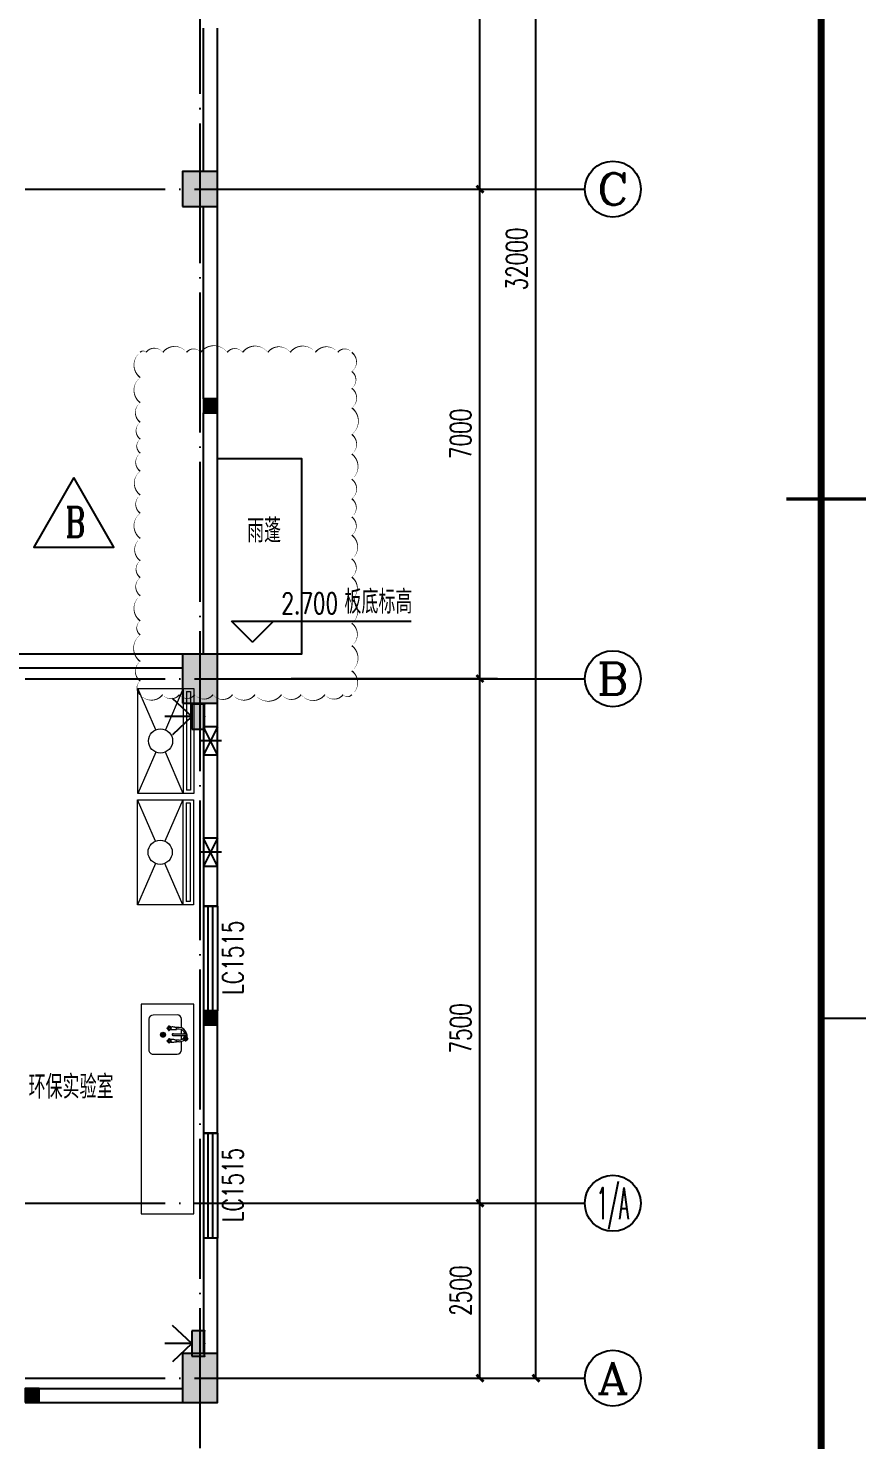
# Model space of a CAD drawing. Extents: x 93518 to 937116, y -359949 to 58022.
# Drawn here: x 840658 to 852499, y -106326 to -86144 of the extents above; entities that cross this region are included whole.
import ezdxf
from ezdxf.enums import TextEntityAlignment as Align

# ---------------------------------------------------------------- set-up
doc = ezdxf.new("R2010")
doc.units = 0
doc.header["$LTSCALE"] = 1000
doc.header["$MEASUREMENT"] = 0
doc.linetypes.add('DOTE', pattern=[2.42, 2, -0.2, 0.02, -0.2])
doc.layers.get('0').update_dxf_attribs({"color": 8, "linetype": 'CONTINUOUS'})
doc.layers.get('Defpoints').update_dxf_attribs({"color": 8, "linetype": 'CONTINUOUS'})
for name, color, linetype in [('-人员定位', 6, 'CONTINUOUS'), ('AXIS', 8, 'CONTINUOUS'), ('AXIS_TEXT', 8, 'CONTINUOUS'), ('COLUMN', 8, 'CONTINUOUS'), ('DIM_ELEV', 8, 'CONTINUOUS'), ('DOTE', 8, 'DOTE'), ('D洞口', 8, 'CONTINUOUS'), ('PUB_HATCH', 8, 'CONTINUOUS'), ('PUB_TEXT', 8, 'CONTINUOUS'), ('STAIR', 8, 'CONTINUOUS'), ('WALL', 8, 'CONTINUOUS'), ('WINDOW', 8, 'CONTINUOUS'), ('WINDOW_TEXT', 8, 'CONTINUOUS')]:
    doc.layers.add(name, color=color, linetype=linetype)
doc.styles.add('_TCH_AXIS', font='complex.shx', dxfattribs={"bigfont": 'GBCBIG.shx'})
doc.styles.add('_TCH_DIM', font='simplex.shx', dxfattribs={"bigfont": 'gbcbig.shx'})
doc.styles.add('_TCH_DIM_T3', font='simplex.shx', dxfattribs={"width": 0.705882, "bigfont": 'gbcbig.shx'})
doc.styles.add('_TCH_WINDOW', font='simplex.shx', dxfattribs={"bigfont": 'gbcbig.shx'})
doc.styles.add('COMPLEX', font='geditxt.shx', dxfattribs={"bigfont": 'hztxt1.shx'})
doc.styles.get("Standard").update_dxf_attribs({"font": 'GBENOR', "bigfont": 'GBCBIG'})
doc.dimstyles.new('_TCH_ARCH&&100', dxfattribs={"dimtxt": 297.5, "dimasz": 100, "dimexe": 250, "dimexo": 300, "dimgap": 126.25, "dimtad": 1, "dimdec": 0, "dimzin": 0, "dimdsep": 46, "dimtxsty": '_TCH_DIM_T3', "dimblk": 'ARCHTICK', "dimcen": 0.09, "dimclrt": 7, "dimazin": 2, "dimtfac": 1, "dimtdec": 0, "dimtix": 1, "dimtmove": 2, "dimatfit": 3, "dimfxl": 0, "dimtolj": 1, "dimtzin": 0, "dimarcsym": 0})

# ---------------------------------------------------------------- blocks, each defined once
blk = doc.blocks.new('GEDI_WK_A1')
at = {"color": 3}
for p, q in [((831, 297), (841, 297)), ((831, 222.75), (841, 222.75))]:
    blk.add_line(p, q, dxfattribs=at)
at = {"color": 3, "const_width": 1}
blk.add_lwpolyline([(25, 10), (831, 10), (831, 584), (25, 584)], close=True, dxfattribs=at)
at = {"color": 3, "const_width": 0.5}
blk.add_lwpolyline([(826, 297), (841, 297)], dxfattribs=at)
blk = doc.blocks.new('A$C04077A59')
at = {"layer": 'D洞口', "color": 6}
blk.add_lwpolyline([(573, 993), (0, 0), (1146, 0)], close=True, dxfattribs=at)
at = {"layer": 'PUB_TEXT', "style": '_TCH_AXIS', "width": 0.705882}
blk.add_text('B', height=425, dxfattribs=at).set_placement((452, 145))
blk = doc.blocks.new('_ArchTick')
at = {"color": 0, "linetype": 'ByBlock', "const_width": 0.4}
blk.add_lwpolyline([(-0.5, -0.5), (0.5, 0.5)], dxfattribs=at)
blk = doc.blocks.new('*D624')
at = {"layer": 'AXIS', "color": 0, "lineweight": -2, "transparency": 16777216}
for p, q in [((844414, -102944), (847364, -102944)), ((847114, -105444), (847114, -102944)), ((844414, -105444), (847364, -105444))]:
    blk.add_line(p, q, dxfattribs=at)
at = {"layer": 'Defpoints', "color": 0, "transparency": 16777216}
for p in [(844114, -102944), (847114, -102944), (844114, -105444)]:
    blk.add_point(p, dxfattribs=at)
at = {"layer": 'AXIS', "color": 0, "lineweight": -2, "transparency": 16777216, "xscale": 100, "yscale": 100, "zscale": 100}
for p, rotation in [((847114, -102944), 90), ((847114, -105444), 270)]:
    blk.add_blockref('_ArchTick', p, dxfattribs=dict(at, rotation=rotation))
at = {"layer": 'AXIS', "color": 7, "transparency": 16777216, "insert": (846839, -104194), "char_height": 297.5, "attachment_point": 5, "rotation": 90, "style": '_TCH_DIM_T3'}
blk.add_mtext('\\A1;2500', dxfattribs=at)
blk = doc.blocks.new('*D625')
at = {"layer": 'AXIS', "color": 0, "lineweight": -2, "transparency": 16777216}
for p, q in [((844414, -95444), (847364, -95444)), ((847114, -102944), (847114, -95444)), ((844414, -102944), (847364, -102944))]:
    blk.add_line(p, q, dxfattribs=at)
at = {"layer": 'Defpoints', "color": 0, "transparency": 16777216}
for p in [(844114, -95444), (847114, -95444), (844114, -102944)]:
    blk.add_point(p, dxfattribs=at)
at = {"layer": 'AXIS', "color": 0, "lineweight": -2, "transparency": 16777216, "xscale": 100, "yscale": 100, "zscale": 100}
for p, rotation in [((847114, -95444), 90), ((847114, -102944), 270)]:
    blk.add_blockref('_ArchTick', p, dxfattribs=dict(at, rotation=rotation))
at = {"layer": 'AXIS', "color": 7, "transparency": 16777216, "insert": (846839, -100444), "char_height": 297.5, "attachment_point": 5, "rotation": 90, "style": '_TCH_DIM_T3'}
blk.add_mtext('\\A1;7500', dxfattribs=at)
blk = doc.blocks.new('*D626')
at = {"layer": 'AXIS', "color": 0, "lineweight": -2, "transparency": 16777216}
for p, q in [((844414, -88444), (847364, -88444)), ((847114, -95444), (847114, -88444)), ((844414, -95444), (847364, -95444))]:
    blk.add_line(p, q, dxfattribs=at)
at = {"layer": 'Defpoints', "color": 0, "transparency": 16777216}
for p in [(844114, -88444), (847114, -88444), (844114, -95444)]:
    blk.add_point(p, dxfattribs=at)
at = {"layer": 'AXIS', "color": 0, "lineweight": -2, "transparency": 16777216, "xscale": 100, "yscale": 100, "zscale": 100}
for p, rotation in [((847114, -88444), 90), ((847114, -95444), 270)]:
    blk.add_blockref('_ArchTick', p, dxfattribs=dict(at, rotation=rotation))
at = {"layer": 'AXIS', "color": 7, "transparency": 16777216, "insert": (846839, -91944), "char_height": 297.5, "attachment_point": 5, "rotation": 90, "style": '_TCH_DIM_T3'}
blk.add_mtext('\\A1;7000', dxfattribs=at)
blk = doc.blocks.new('*D627')
at = {"layer": 'AXIS', "color": 0, "lineweight": -2, "transparency": 16777216}
for p, q in [((844414, -81944), (847364, -81944)), ((847114, -88444), (847114, -81944)), ((844414, -88444), (847364, -88444))]:
    blk.add_line(p, q, dxfattribs=at)
at = {"layer": 'Defpoints', "color": 0, "transparency": 16777216}
for p in [(844114, -81944), (847114, -81944), (844114, -88444)]:
    blk.add_point(p, dxfattribs=at)
at = {"layer": 'AXIS', "color": 0, "lineweight": -2, "transparency": 16777216, "xscale": 100, "yscale": 100, "zscale": 100}
for p, rotation in [((847114, -81944), 90), ((847114, -88444), 270)]:
    blk.add_blockref('_ArchTick', p, dxfattribs=dict(at, rotation=rotation))
at = {"layer": 'AXIS', "color": 7, "transparency": 16777216, "insert": (846839, -85194), "char_height": 297.5, "attachment_point": 5, "rotation": 90, "style": '_TCH_DIM_T3'}
blk.add_mtext('\\A1;6500', dxfattribs=at)
blk = doc.blocks.new('*D629')
at = {"layer": 'AXIS', "color": 0, "lineweight": -2, "transparency": 16777216}
for p, q in [((844414, -73444), (848164, -73444)), ((847914, -105444), (847914, -73444)), ((844414, -105444), (848164, -105444))]:
    blk.add_line(p, q, dxfattribs=at)
at = {"layer": 'Defpoints', "color": 0, "transparency": 16777216}
for p in [(844114, -73444), (847914, -73444), (844114, -105444)]:
    blk.add_point(p, dxfattribs=at)
at = {"layer": 'AXIS', "color": 0, "lineweight": -2, "transparency": 16777216, "xscale": 100, "yscale": 100, "zscale": 100}
for p, rotation in [((847914, -73444), 90), ((847914, -105444), 270)]:
    blk.add_blockref('_ArchTick', p, dxfattribs=dict(at, rotation=rotation))
at = {"layer": 'AXIS', "color": 7, "transparency": 16777216, "insert": (847639, -89444), "char_height": 297.5, "attachment_point": 5, "rotation": 90, "style": '_TCH_DIM_T3'}
blk.add_mtext('\\A1;32000', dxfattribs=at)
blk = doc.blocks.new('_AXISO')
blk.add_circle((0, 0), 0.5)
at = {"layer": 'AXIS_TEXT', "style": 'COMPLEX', "width": 1.041667}
blk.add_attdef('A', text='', height=0.56, dxfattribs=at).set_placement((-0.25, -0.28), (0.25, -0.28), align=Align.FIT)
blk = doc.blocks.new('_FZH')
blk.add_lwpolyline([(-0.5, -0.5), (0.5, -0.5), (0.5, 0.5), (-0.5, 0.5)], close=True)
at = {"layer": 'PUB_HATCH'}
blk.add_solid([(-0.5, -0.5), (0.5, -0.5), (-0.5, 0.5), (0.5, 0.5)], dxfattribs=at)
blk = doc.blocks.new('$TCHSYS$WIN2D')
for p, q in [((-0.5, 0.5), (0.5, 0.5)), ((-0.5, 0.5), (-0.5, -0.5)), ((0.5, 0.5), (0.5, -0.5)), ((0.5, 0.167), (-0.5, 0.167)), ((0.5, -0.167), (-0.5, -0.167)), ((-0.5, -0.5), (0.5, -0.5))]:
    blk.add_line(p, q)
blk = doc.blocks.new('定位基站')
at = {"layer": '-人员定位', "ltscale": 0.01}
h = blk.add_hatch(color=256, dxfattribs=at)
h.dxf.hatch_style = 1
h.paths.add_polyline_path([(406524, 477798), (406524, 477617), (406162, 477617), (406162, 477798)])
at = {"layer": '-人员定位', "color": 6}
for p, q in [((406343, 477798), (406343, 478186)), ((406343, 477798), (406082, 478077)), ((406343, 477798), (406604, 478077)), ((406343, 477995), (406343, 477995)), ((406162, 477798), (406524, 477798)), ((406162, 477617), (406162, 477798)), ((406524, 477798), (406524, 477617)), ((406524, 477617), (406162, 477617))]:
    blk.add_line(p, q, dxfattribs=at)
for p in [(406343, 477798), (406162, 477617), (406343, 477617), (406524, 477617)]:
    blk.add_point(p, dxfattribs=at)

msp = doc.modelspace()

# ---------------------------------------------------------------- linework, layer by layer
at = {"lineweight": 9}
for p, q in [((842479.9, -96175.6), (842223.8, -95584.5)), ((842223.8, -95584.5), (842873.8, -95584.5)), ((842223.8, -97084.5), (842223.8, -95584.5)), ((842223.8, -95584.5), (843023.8, -95584.5)), ((842873.8, -95584.5), (842617.6, -96175.6)), ((842873.8, -95584.5), (842873.8, -97084.5)), ((842918.8, -95629.5), (842918.8, -97039.5)), ((842918.8, -95629.5), (842978.8, -95629.5)), ((842978.8, -95629.5), (842978.8, -97039.5)), ((843023.8, -95584.5), (843023.8, -97084.5)), ((842479.9, -96493.3), (842223.8, -97084.5)), ((842873.8, -97084.5), (842617.6, -96493.3)), ((842978.8, -97039.5), (842918.8, -97039.5)), ((842474.6, -97767), (842218.4, -97175.8)), ((842218.4, -97175.8), (842868.4, -97175.8)), ((842218.4, -98675.8), (842218.4, -97175.8)), ((842218.4, -97175.8), (843018.4, -97175.8)), ((843023.8, -97084.5), (842223.8, -97084.5)), ((842868.4, -97175.8), (842612.2, -97767)), ((842868.4, -97175.8), (842868.4, -98675.8)), ((842913.4, -97220.8), (842913.4, -98630.8)), ((842913.4, -97220.8), (842973.4, -97220.8)), ((842973.4, -97220.8), (842973.4, -98630.8)), ((843018.4, -97175.8), (843018.4, -98675.8)), ((842474.6, -98084.7), (842218.4, -98675.8)), ((842868.4, -98675.8), (842612.2, -98084.7)), ((843018.4, -98675.8), (842218.4, -98675.8)), ((842973.4, -98630.8), (842913.4, -98630.8)), ((842786.8, -100252.8), (842441.8, -100253)), ((842381.9, -100313.1), (842382.2, -100753.1)), ((842583.7, -100530.8), (842583.6, -100503.6)), ((842642.5, -100440.4), (842642.5, -100442.9)), ((842642.5, -100445.4), (842642.5, -100442.9)), ((842664.7, -100413.6), (842655.2, -100427.2)), ((842664.8, -100472.1), (842655.2, -100458.6)), ((842669.7, -100414.7), (842668.5, -100422.4)), ((842669.7, -100471.1), (842668.5, -100463.3)), ((842696.9, -100426.9), (842671.7, -100413)), ((842697, -100458.9), (842671.8, -100472.7)), ((842672, -100429.2), (842686.6, -100436.7)), ((842672, -100456.6), (842686.6, -100449)), ((842672.6, -100427.1), (842694.6, -100429.7)), ((842672.7, -100458.7), (842694.6, -100456.1)), ((842695.1, -100423.4), (842674.6, -100414.6)), ((842695.1, -100462.4), (842674.7, -100471.1)), ((842686, -100442.9), (842685.8, -100439.1)), ((842686, -100442.9), (842685.8, -100446.6)), ((842689.9, -100441), (842689.9, -100442.9)), ((842689.9, -100444.8), (842689.9, -100442.9)), ((842691.7, -100437.1), (842698.1, -100431.6)), ((842691.7, -100448.6), (842698.1, -100454.1)), ((842754.5, -100427.5), (842774.9, -100427.5)), ((842754.6, -100458.1), (842775, -100458.1)), ((842775, -100458.1), (842774.9, -100427.5)), ((842816.9, -100430.5), (842774.9, -100430.5)), ((842817, -100455.1), (842775, -100455.1)), ((842846.9, -100435), (842846.9, -100312.8)), ((842847, -100521.4), (842847, -100461.1)), ((842579.1, -100534.1), (842553.2, -100525.7)), ((842579.1, -100537.1), (842553.2, -100545.5)), ((842580.8, -100531.7), (842564.8, -100509.7)), ((842580.8, -100539.5), (842564.9, -100561.5)), ((842583.7, -100540.4), (842583.7, -100567.6)), ((842586.5, -100531.7), (842602.4, -100509.7)), ((842586.5, -100539.5), (842602.5, -100561.5)), ((842588.2, -100534.1), (842614.1, -100525.7)), ((842588.2, -100537.1), (842614.1, -100545.4)), ((842642.7, -100620.4), (842642.7, -100622.9)), ((842642.7, -100625.4), (842642.7, -100622.9)), ((842664.9, -100593.6), (842655.3, -100607.2)), ((842664.9, -100652.1), (842655.3, -100638.6)), ((842669.8, -100594.7), (842668.6, -100602.4)), ((842669.8, -100651.1), (842668.6, -100643.3)), ((842697.1, -100606.9), (842671.9, -100593)), ((842697.1, -100638.9), (842671.9, -100652.7)), ((842672.1, -100609.2), (842686.8, -100616.7)), ((842672.2, -100636.6), (842686.8, -100629)), ((842672.8, -100607.1), (842694.7, -100609.7)), ((842672.8, -100638.7), (842694.8, -100636.1)), ((842695.2, -100603.4), (842674.8, -100594.6)), ((842695.2, -100642.4), (842674.8, -100651.1)), ((842686.1, -100622.9), (842685.9, -100619.1)), ((842686.1, -100622.9), (842685.9, -100626.6)), ((842690, -100621), (842690.1, -100622.9)), ((842690, -100624.8), (842690.1, -100622.9)), ((842691.9, -100617.1), (842698.2, -100611.6)), ((842691.9, -100628.6), (842698.3, -100634.1)), ((842727, -100521.4), (842907, -100521.3)), ((842727, -100544.2), (842907, -100544.1)), ((842754.7, -100607.5), (842775.1, -100607.5)), ((842754.7, -100638.1), (842775.1, -100638.1)), ((842775.1, -100638.1), (842775.1, -100607.5)), ((842817.1, -100610.5), (842775.1, -100610.5)), ((842817.1, -100635.1), (842775.1, -100635.1)), ((842847.1, -100604.4), (842847, -100544.2)), ((842847.2, -100752.8), (842847.1, -100630.6)), ((842891, -100572.2), (842877.2, -100597.4)), ((842891, -100572.2), (842877.2, -100597.4)), ((842877.8, -100604.4), (842891.4, -100613.9)), ((842877.8, -100604.4), (842891.4, -100613.9)), ((842887.6, -100574.1), (842878.8, -100594.5)), ((842887.6, -100574.1), (842878.8, -100594.5)), ((842878.8, -100599.5), (842886.6, -100600.6)), ((842878.8, -100599.5), (842886.6, -100600.6)), ((842887.8, -100544.1), (842887.8, -100573.7)), ((842891.3, -100596.5), (842893.8, -100574.5)), ((842891.3, -100596.5), (842893.8, -100574.5)), ((842893.3, -100597.1), (842900.9, -100582.5)), ((842893.3, -100597.1), (842895.7, -100592.6)), ((842896.4, -100519.9), (842895.6, -100521.3)), ((842895.6, -100544.1), (842896.4, -100545.5)), ((842901.3, -100577.4), (842895.8, -100571)), ((842912.8, -100517.1), (842901.2, -100517.1)), ((842901.3, -100548.3), (842912.8, -100548.3)), ((842907, -100583.2), (842903.3, -100583.3)), ((842904.6, -100626.6), (842907.1, -100626.6)), ((842905.1, -100579.2), (842907, -100579.2)), ((842909, -100579.2), (842907, -100579.2)), ((842907, -100583.2), (842910.8, -100583.3)), ((842909.6, -100626.6), (842907.1, -100626.6)), ((842912.8, -100577.4), (842918.3, -100571)), ((842920.8, -100597.1), (842913.2, -100582.5)), ((842923.4, -100529.9), (842917.6, -100519.9)), ((842917.6, -100545.5), (842923.4, -100535.5)), ((842920.8, -100597.1), (842918.5, -100592.6)), ((842922.9, -100596.5), (842920.2, -100574.5)), ((842922.9, -100596.5), (842920.2, -100574.5)), ((842936.3, -100604.3), (842922.8, -100613.9)), ((842936.3, -100604.3), (842922.8, -100613.9)), ((842923, -100572.2), (842936.9, -100597.3)), ((842923, -100572.2), (842936.9, -100597.3)), ((842926.2, -100532.7), (842926.2, -100573.6)), ((842926.5, -100574), (842935.3, -100594.4)), ((842926.5, -100574), (842935.3, -100594.4)), ((842935.3, -100599.4), (842927.5, -100600.6)), ((842935.3, -100599.4), (842927.5, -100600.6)), ((842442.2, -100813), (842787.2, -100812.8))]:
    msp.add_line(p, q, dxfattribs=at)
for p, q in [((843363.8, -96134.7), (843163.8, -96534.3)), ((843363.8, -96534.3), (843163.8, -96134.7)), ((843418.6, -96334.5), (843108.9, -96334.5)), ((843363.8, -97724.7), (843163.8, -98124.3)), ((843363.8, -98124.3), (843163.8, -97724.7)), ((843418.6, -97924.5), (843108.9, -97924.5))]:
    msp.add_line(p, q)
msp.add_lwpolyline([(842258.7, -90778.7, 0, 20, 0.5), (842258.7, -91138.7, 0, 20, 0.5), (842258.7, -91498.7, 0, 20, 0.5), (842258.7, -91778.7, 0, 20, 0.5), (842258.7, -92018.7, 0, 20, 0.5), (842258.7, -92218.7, 0, 20, 0.5), (842258.7, -92478.7, 0, 20, 0.5), (842258.7, -92818.7, 0, 20, 0.5), (842258.7, -93078.7, 0, 20, 0.5), (842258.7, -93438.7, 0, 20, 0.5), (842258.7, -93758.7, 0, 20, 0.5), (842258.7, -93998.7, 0, 20, 0.5), (842258.7, -94258.7, 0, 20, 0.5), (842258.7, -94618.7, 0, 20, 0.5), (842258.7, -94818.7, 0, 20, 0.5), (842258.7, -95198.7, 0, 20, 0.5), (842258.7, -95478.7, 0, 20, 0.5), (842258.7, -95672, 0, 20, 0.5), (842578.7, -95672, 0, 20, 0.5), (842818.7, -95672, 0, 20, 0.5), (843038.7, -95672, 0, 20, 0.5), (843298.7, -95672, 0, 20, 0.5), (843578.7, -95672, 0, 20, 0.5), (843898.7, -95672, 0, 20, 0.5), (844278.7, -95672, 0, 20, 0.5), (844558.7, -95672, 0, 20, 0.5), (844898.7, -95672, 0, 20, 0.5), (845158.7, -95672, 0, 20, 0.5), (845281.4, -95672, 0, 20, 0.5), (845281.4, -95332, 0, 20, 0.5), (845281.4, -94972, 0, 20, 0.5), (845281.4, -94652, 0, 20, 0.5), (845281.4, -94312, 0, 20, 0.5), (845281.4, -93992, 0, 20, 0.5), (845281.4, -93732, 0, 20, 0.5), (845281.4, -93392, 0, 20, 0.5), (845281.4, -93132, 0, 20, 0.5), (845281.4, -92872, 0, 20, 0.5), (845281.4, -92592, 0, 20, 0.5), (845281.4, -92232, 0, 20, 0.5), (845281.4, -91952, 0, 20, 0.5), (845281.4, -91572, 0, 20, 0.5), (845281.4, -91292, 0, 20, 0.5), (845281.4, -91052, 0, 20, 0.5), (845281.4, -90778.7, 0, 20, 0.5), (845081.4, -90778.7, 0, 20, 0.5), (844761.4, -90778.7, 0, 20, 0.5), (844401.4, -90778.7, 0, 20, 0.5), (844081.4, -90778.7, 0, 20, 0.5), (843721.4, -90778.7, 0, 20, 0.5), (843501.4, -90778.7, 0, 20, 0.5), (843121.4, -90778.7, 0, 20, 0.5), (842921.4, -90778.7, 0, 20, 0.5), (842581.4, -90778.7, 0, 20, 0.5), (842341.4, -90778.7, 0, 20, 0.5)], format="xyseb", close=True)
for points in [[(843163.8, -96134.7), (843163.8, -96534.3), (843363.8, -96534.3), (843363.8, -96134.7), (843163.8, -96134.7)], [(843163.8, -97724.7), (843163.8, -98124.3), (843363.8, -98124.3), (843363.8, -97724.7), (843163.8, -97724.7)]]:
    msp.add_lwpolyline(points)
msp.add_lwpolyline([(842273.8, -100095.8), (842273.8, -103095.8), (843023.8, -103095.8), (843023.8, -100095.8)], close=True, dxfattribs=at)
for centre, radius in [((842548.8, -96334.5), 173.1), ((842543.4, -97925.8), 173.1), ((842583.7, -100535.6), 36), ((842583.7, -100535.6), 32), ((842583.7, -100535.6), 4.8)]:
    msp.add_circle(centre, radius, dxfattribs=at)
for centre, radius, start, end in [((842441.9, -100313), 60, 90.04081, 180.04081), ((842786.9, -100312.8), 60, 0.04081, 90.04081), ((842644.3, -100440.4), 1.8, 120.13858, 180.03974), ((842644.3, -100445.4), 1.8, 180.03974, 239.9409), ((842627.1, -100410.7), 32.6, 300.13858, 329.57418), ((842627.1, -100475.1), 32.6, 30.5053, 59.9409), ((842669, -100443.1), 17.8, 172.89771, 184.3639), ((842667.5, -100443.3), 16.3, 184.3639, 196.82808), ((842666.3, -100442.8), 15.1, 160.43353, 172.89771), ((842661.5, -100445.1), 9.96, 196.82808, 212.78999), ((842663, -100441.6), 11.5, 144.47163, 160.43353), ((842658.5, -100447), 6.48, 212.78999, 236.04239), ((842658, -100438.1), 5.47, 121.21922, 144.47163), ((842656.8, -100449.6), 3.34, 236.04239, 268.63081), ((842657.1, -100436.5), 3.63, 88.63081, 121.21922), ((842656.8, -100449.6), 3.34, 268.63081, 301.21922), ((842657.1, -100436.5), 3.63, 56.04239, 88.63081), ((842655.2, -100446.9), 6.48, 301.21922, 324.47163), ((842656.1, -100438.1), 5.47, 32.78999, 56.04239), ((842652.3, -100444.9), 9.96, 324.47163, 340.43353), ((842651, -100441.3), 11.5, 16.82808, 32.78999), ((842646.4, -100442.8), 16.3, 340.43353, 352.89771), ((842647.6, -100442.4), 15.1, 4.3639, 16.82808), ((842644.9, -100442.6), 17.8, 352.89771, 4.3639), ((842668.7, -100418.6), 6.35, 61.24666, 128.46468), ((842668.7, -100467.2), 6.35, 231.6148, 298.83282), ((842675, -100423.3), 6.63, 172.63295, 242.74498), ((842675.1, -100462.5), 6.63, 117.3345, 187.44653), ((842671.4, -100414.9), 1.8, 61.24672, 171.35117), ((842671.5, -100470.8), 1.8, 188.72831, 298.83276), ((842689.7, -100430.8), 6.62, 241.57233, 288.05998), ((842689.7, -100454.9), 6.62, 72.0195, 118.50715), ((842680.1, -100444.3), 25.7, 3.19302, 54.41059), ((842680.1, -100441.5), 25.7, 305.66889, 356.88646), ((842695.3, -100429.8), 3.33, 326.35987, 61.24684), ((842695.4, -100455.9), 3.33, 298.83264, 33.71961), ((842719.4, -100577), 153.6, 76.79105, 97.75013), ((842719.3, -100308.7), 153.6, 262.33148, 283.29057), ((842817, -100532.8), 102.3, 8.85275, 90.04081), ((842817, -100532.8), 77.7, 10.15508, 90.04081), ((842907, -100532.7), 30, 67.82713, 74.29619), ((842644.5, -100620.4), 1.8, 120.13858, 180.03974), ((842644.5, -100625.4), 1.8, 180.03974, 239.9409), ((842627.2, -100590.7), 32.6, 300.13858, 329.57418), ((842627.3, -100655.1), 32.6, 30.5053, 59.9409), ((842669.2, -100623.1), 17.8, 172.89771, 184.3639), ((842667.6, -100623.3), 16.3, 184.3639, 196.82808), ((842666.4, -100622.8), 15.1, 160.43353, 172.89771), ((842661.6, -100625.1), 9.96, 196.82808, 212.78999), ((842663.1, -100621.6), 11.5, 144.47163, 160.43353), ((842658.7, -100627), 6.48, 212.78999, 236.04239), ((842658.2, -100618.1), 5.47, 121.21922, 144.47163), ((842656.9, -100629.6), 3.34, 236.04239, 268.63081), ((842657.2, -100616.5), 3.63, 88.63081, 121.21922), ((842656.9, -100629.6), 3.34, 268.63081, 301.21922), ((842657.2, -100616.5), 3.63, 56.04239, 88.63081), ((842655.3, -100626.9), 6.48, 301.21922, 324.47163), ((842656.2, -100618.1), 5.47, 32.78999, 56.04239), ((842652.4, -100624.9), 9.96, 324.47163, 340.43353), ((842651.1, -100621.3), 11.5, 16.82808, 32.78999), ((842646.5, -100622.8), 16.3, 340.43353, 352.89771), ((842647.7, -100622.4), 15.1, 4.3639, 16.82808), ((842645, -100622.6), 17.8, 352.89771, 4.3639), ((842668.8, -100598.6), 6.35, 61.24666, 128.46468), ((842668.9, -100647.2), 6.35, 231.6148, 298.83282), ((842675.2, -100603.3), 6.63, 172.63295, 242.74498), ((842675.2, -100642.5), 6.63, 117.3345, 187.44653), ((842671.6, -100594.9), 1.8, 61.24672, 171.35117), ((842671.6, -100650.8), 1.8, 188.72831, 298.83276), ((842689.8, -100610.8), 6.62, 241.57233, 288.05998), ((842689.8, -100634.9), 6.62, 72.0195, 118.50715), ((842680.2, -100624.3), 25.7, 3.19302, 54.41059), ((842680.2, -100621.5), 25.7, 305.66889, 356.88646), ((842695.5, -100609.8), 3.33, 326.35987, 61.24684), ((842695.5, -100635.9), 3.33, 298.83264, 33.71961), ((842719.6, -100757), 153.6, 76.79105, 97.75013), ((842719.4, -100488.7), 153.6, 262.33148, 283.29057), ((842727, -100532.8), 13, 61.44544, 298.63618), ((842727, -100532.8), 11.4, 90.04081, 270.04081), ((842817, -100532.8), 77.7, 270.04081, 335.71209), ((842817, -100532.8), 102.3, 270.04081, 311.5429), ((842882.8, -100600.4), 6.35, 151.24666, 218.46468), ((842882.8, -100600.4), 6.35, 151.24666, 218.46468), ((842879.1, -100597.7), 1.8, 151.24672, 261.35117), ((842879.1, -100597.7), 1.8, 151.24672, 261.35117), ((842907, -100532.7), 30, 123.31525, 157.70713), ((842907, -100532.7), 30, 202.37449, 230.24899), ((842887.4, -100594.1), 6.63, 262.63295, 332.74498), ((842887.4, -100594.1), 6.63, 262.63295, 332.74498), ((842908.5, -100589), 25.7, 93.19302, 144.41059), ((842908.5, -100589), 25.7, 119.93122, 144.41059), ((842894, -100573.8), 3.33, 56.35987, 151.24684), ((842894, -100573.8), 3.33, 59.81631, 151.24684), ((842874.9, -100642), 32.6, 50.31834, 59.57418), ((842874.9, -100642), 32.6, 30.13858, 59.57418), ((842907, -100532.7), 19.2, 216.46438, 143.61723), ((842907, -100532.7), 16.6, 110.33853, 129.74309), ((842907, -100532.7), 16.6, 230.33853, 249.74309), ((842900.7, -100612), 3.63, 146.04239, 178.63081), ((842900.7, -100612), 3.63, 178.63081, 211.21922), ((842902.3, -100611.1), 5.47, 211.21922, 234.47163), ((842902.2, -100613.1), 5.47, 122.78999, 146.04239), ((842905.8, -100606.1), 11.5, 234.47163, 250.43353), ((842905.5, -100618.1), 11.5, 106.82808, 122.78999), ((842895, -100579.4), 6.62, 331.57233, 18.05998), ((842907, -100602.8), 15.1, 250.43353, 262.89771), ((842906.5, -100621.5), 15.1, 94.3639, 106.82808), ((842904.6, -100624.8), 1.8, 210.13858, 270.03974), ((842907, -100532.7), 11.9, 252.67962, 107.40199), ((842907.3, -100600.1), 17.8, 262.89771, 274.3639), ((842906.7, -100624.3), 17.8, 82.89771, 94.3639), ((842907, -100532.7), 11.4, 270.04081, 90.04081), ((842905.6, -100589), 25.7, 35.66889, 86.88646), ((842907.4, -100601.6), 16.3, 274.3639, 286.82808), ((842906.9, -100622.8), 16.3, 70.43353, 82.89771), ((842909.6, -100624.8), 1.8, 270.03974, 329.9409), ((842939.3, -100642), 32.6, 120.5053, 149.9409), ((842909.3, -100607.7), 9.96, 286.82808, 302.78999), ((842909, -100616.8), 9.96, 54.47163, 70.43353), ((842919.1, -100579.4), 6.62, 162.0195, 208.50715), ((842907, -100532.7), 16.6, 50.33853, 69.74309), ((842907, -100532.7), 16.6, 290.33853, 309.74309), ((842911.2, -100610.6), 6.48, 302.78999, 326.04239), ((842911.1, -100614), 6.48, 31.21922, 54.47163), ((842913.8, -100612.3), 3.34, 326.04239, 358.63081), ((842913.8, -100612.3), 3.34, 358.63081, 31.21922), ((842920.1, -100573.8), 3.33, 28.83264, 123.71961), ((842905.6, -100589), 25.7, 35.66889, 60.15399), ((842920.1, -100573.8), 3.33, 28.83264, 120.30446), ((842939.3, -100642), 32.6, 120.5053, 129.76196), ((842926.7, -100594.1), 6.63, 207.3345, 277.44653), ((842926.7, -100594.1), 6.63, 207.3345, 277.44653), ((842907, -100532.7), 16.6, 350.33853, 9.74309), ((842935, -100597.6), 1.8, 278.72831, 28.83276), ((842935, -100597.6), 1.8, 278.72831, 28.83276), ((842931.3, -100600.4), 6.35, 321.6148, 28.83282), ((842931.3, -100600.4), 6.35, 321.6148, 28.83282), ((842442.2, -100753), 60, 180.04081, 270.04081), ((842787.2, -100752.8), 60, 270.04081, 0.04081)]:
    msp.add_arc(centre, radius, start, end, dxfattribs=at)
at = {"layer": 'AXIS'}
for p, q in [((844113.8, -88444.5), (848613.8, -88444.5)), ((844113.8, -95444.5), (848613.8, -95444.5)), ((844113.8, -102944.5), (848611.9, -102944.5)), ((844113.8, -105444.5), (848613.8, -105444.5))]:
    msp.add_line(p, q, dxfattribs=at)
at = {"layer": 'DIM_ELEV'}
for p, q in [((843861.5, -94920), (843561.5, -94620)), ((843561.5, -94620), (846129.5, -94620)), ((843861.5, -94920), (844161.5, -94620))]:
    msp.add_line(p, q, dxfattribs=at)
at = {"layer": 'DOTE'}
for p, q in [((843113.8, -106444.5), (843113.8, -72444.5)), ((780113.8, -88444.5), (844113.8, -88444.5)), ((780113.8, -95444.5), (844113.8, -95444.5)), ((780113.8, -102944.5), (844113.8, -102944.5)), ((780113.8, -105444.5), (844113.8, -105444.5))]:
    msp.add_line(p, q, dxfattribs=at)
at = {"layer": 'STAIR', "color": 2}
msp.add_lwpolyline([(843363.8, -92294.5), (844563.8, -92294.5), (844563.8, -95094.5), (843363.8, -95094.5)], dxfattribs=at)
at = {"layer": 'WALL'}
for p, q in [((843163.8, -88194.5), (843163.8, -86144.5)), ((843363.8, -88194.5), (843363.8, -86144.5)), ((843163.8, -91444.5), (843163.8, -88694.5)), ((843363.8, -91444.5), (843363.8, -88694.5)), ((843163.8, -95094.5), (843163.8, -91644.5)), ((843363.8, -95094.5), (843363.8, -91644.5)), ((842863.8, -95094.5), (840013.8, -95094.5)), ((842863.8, -95294.5), (840013.8, -95294.5)), ((843163.8, -95794.5), (843163.8, -98694.5)), ((843363.8, -98694.5), (843363.8, -95794.5)), ((843163.8, -98694.5), (843363.8, -98694.5)), ((843163.8, -100394.5), (843163.8, -101944.5)), ((843363.8, -101944.5), (843363.8, -100394.5)), ((843163.8, -101944.5), (843363.8, -101944.5)), ((843363.8, -103444.5), (843163.8, -103444.5)), ((843163.8, -103444.5), (843163.8, -105094.5)), ((843363.8, -105094.5), (843363.8, -103444.5)), ((840814.2, -105594.5), (842863.8, -105594.5)), ((840814.2, -105794.5), (842863.8, -105794.5))]:
    msp.add_line(p, q, dxfattribs=at)

# ---------------------------------------------------------------- block references
at = {"layer": '-人员定位', "xscale": -1, "rotation": 90}
for p in [(1320794.3, 310355.6), (1320794.3, 301392.1)]:
    msp.add_blockref('定位基站', p, dxfattribs=at)
at = {"xscale": 100, "yscale": 100, "zscale": 100}
msp.add_blockref('GEDI_WK_A1', (768891.4, -122574.9), dxfattribs=at)
at = {"layer": 'AXIS'}
ref = msp.add_blockref('_AXISO', (849013.8, -88444.5), dxfattribs=dict(at, xscale=800, yscale=800, zscale=800))
ref.add_attrib('A', 'C', dxfattribs={"layer": 'AXIS_TEXT', "height": 452.5, "style": '_TCH_AXIS', "width": 1.4}).set_placement((848787.5, -88670.8), (849240, -88670.8), align=Align.FIT)
ref = msp.add_blockref('_AXISO', (849013.8, -95444.5), dxfattribs=dict(at, xscale=800, yscale=800, zscale=800))
ref.add_attrib('A', 'B', dxfattribs={"layer": 'AXIS_TEXT', "height": 452.5, "style": '_TCH_AXIS', "width": 1.235294}).set_placement((848787.5, -95670.8), (849240, -95670.8), align=Align.FIT)
ref = msp.add_blockref('_AXISO', (849011.9, -102944.5), dxfattribs=dict(at, xscale=800, yscale=800, zscale=800))
ref.add_attrib('A', '1/A', dxfattribs={"layer": 'AXIS_TEXT', "height": 452.55, "style": '_TCH_AXIS', "width": 0.381818}).set_placement((848785.6, -103170.8), (849238.2, -103170.8), align=Align.FIT)
ref = msp.add_blockref('_AXISO', (849013.8, -105444.5), dxfattribs=dict(at, xscale=800, yscale=800, zscale=800))
ref.add_attrib('A', 'A', dxfattribs={"layer": 'AXIS_TEXT', "height": 452.5, "style": '_TCH_AXIS', "width": 1.166667}).set_placement((848787.5, -105670.8), (849240, -105670.8), align=Align.FIT)
at = {"layer": 'COLUMN'}
for p, xscale, yscale, zscale in [((843113.8, -88444.5), 500, 500, 500), ((843263.8, -91544.5), 200, 200, 200), ((843113.8, -95444.5), 500, 700, 700), ((843263.8, -100294.5), 200, 200, 200), ((843113.8, -105444.5), 500, 700, 700), ((840714.2, -105694.5), 200, 200, 200)]:
    msp.add_blockref('_FZH', p, dxfattribs=dict(at, xscale=xscale, yscale=yscale, zscale=zscale))
at = {"layer": 'D洞口'}
msp.add_blockref('A$C04077A59', (840736.9, -93562.2), dxfattribs=at)
at = {"layer": 'WINDOW'}
ref = msp.add_blockref('$TCHSYS$WIN2D', (843263.8, -99444.5), dxfattribs=dict(at, xscale=-1500, yscale=-200, zscale=-1500, rotation=90))
ref.add_attrib('A', 'LC1515', (843731.7, -99964.5), dxfattribs={"layer": 'WINDOW_TEXT', "height": 297.5, "rotation": 90, "style": '_TCH_WINDOW', "width": 0.705882})
ref = msp.add_blockref('$TCHSYS$WIN2D', (843263.8, -102694.5), dxfattribs=dict(at, xscale=-1500, yscale=-200, zscale=-1500, rotation=90))
ref.add_attrib('A', 'LC1515', (843731.7, -103214.5), dxfattribs={"layer": 'WINDOW_TEXT', "height": 297.5, "rotation": 90, "style": '_TCH_WINDOW', "width": 0.705882})

# ---------------------------------------------------------------- texts
at = {"layer": 'DIM_ELEV', "color": 7, "style": '_TCH_DIM', "width": 0.705882}
msp.add_text('2.700', height=297.5, dxfattribs=at).set_placement((844276.1, -94515))
at = {"layer": 'DIM_ELEV', "color": 7, "style": '_TCH_DIM'}
msp.add_text('板底标高', height=337.59, dxfattribs=at).set_placement((845176.1, -94515))
at = {"layer": 'PUB_TEXT'}
for s, p in [('雨蓬', (843785.2, -93498)), ('环保实验室', (840662.2, -101450.1))]:
    msp.add_text(s, height=337.59, dxfattribs=at).set_placement(p)

# ---------------------------------------------------------------- dimensions: what is measured, and where the dimension line sits
at = {"layer": 'AXIS'}
for p1, p2, distance, picture, middle in [((844113.8, -105444.5), (844113.8, -73444.5), -3800, '*D629', (847638.8, -89444.5)), ((844113.8, -88444.5), (844113.8, -81944.5), -3000, '*D627', (846838.8, -85194.5)), ((844113.8, -95444.5), (844113.8, -88444.5), -3000, '*D626', (846838.8, -91944.5)), ((844113.8, -105444.5), (844113.8, -102944.5), -3000, '*D624', (846838.8, -104194.5))]:
    dim = msp.add_aligned_dim(p1=p1, p2=p2, distance=distance, dimstyle='_TCH_ARCH&&100', dxfattribs=at)
    dim.commit()
    dim.dimension.update_dxf_attribs({"geometry": picture, "text_midpoint": middle})
dim = msp.add_linear_dim(base=(847113.8, -95444.5), p1=(844113.8, -102944.5), p2=(844113.8, -95444.5), angle=90, dimstyle='_TCH_ARCH&&100', dxfattribs=at)
dim.commit()
dim.dimension.update_dxf_attribs({"geometry": '*D625', "text_midpoint": (846838.8, -100444.5), "dimtype": 129})

doc.saveas('drawing.dxf')
